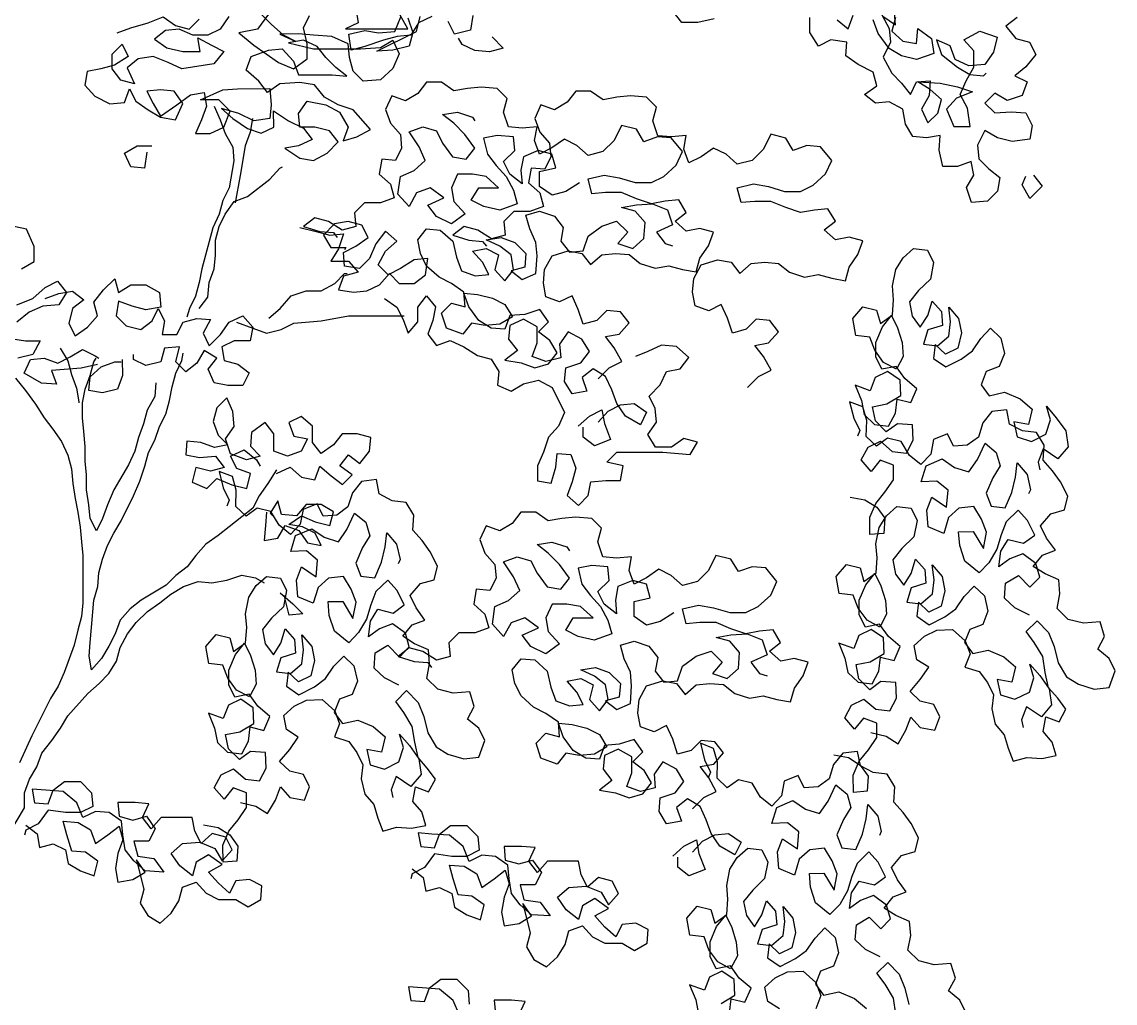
# Model space of a CAD drawing. Header units: millimetres. Extents: x 1564 to 2013, y 216 to 285.
# Drawn here: x 1719.716 to 1723.195, y 226.08 to 229.205 of the extents above; entities that cross this region are included whole.
import ezdxf

# ---------------------------------------------------------------- set-up
doc = ezdxf.new("R2010")
doc.units = ezdxf.units.MM
doc.header["$LTSCALE"] = 10
doc.layers.get('0').update_dxf_attribs({"color": 90})
doc.layers.add('ÁRVORE PRESERVADA', color=252, linetype='Continuous')

# ---------------------------------------------------------------- blocks, each defined once
blk = doc.blocks.new('A$C338F7350')
for points in [[(9.8173, 10.5902), (9.7728, 10.5556), (9.8124, 10.5062), (9.8668, 10.4914), (9.8915, 10.442), (9.852, 10.3926), (9.8076, 10.3579), (9.857, 10.3333), (9.8373, 10.2789), (9.778, 10.2591), (9.7286, 10.2887), (9.6891, 10.2491), (9.7286, 10.2096), (9.7929, 10.2146), (9.8522, 10.2097), (9.877, 10.1603), (9.8671, 10.1059), (9.7979, 10.096), (9.7386, 10.1108), (9.6892, 10.1404), (9.6596, 10.081), (9.6646, 10.0267), (9.7041, 9.9872), (9.7486, 9.9526), (9.7388, 9.8982), (9.6993, 9.8587), (9.6351, 9.8537), (9.6152, 9.9129), (9.6448, 9.9624), (9.6349, 10.0168), (9.5806, 9.9969), (9.5212, 9.9969), (9.5064, 10.0611), (9.5112, 10.1204), (9.4569, 10.1105), (9.4025, 10.1154), (9.3728, 10.1648), (9.3629, 10.2241), (9.3085, 10.2537), (9.2541, 10.2487), (9.2096, 10.2833), (9.259, 10.3179), (9.2441, 10.3723), (9.1848, 10.4019), (9.1353, 10.4364), (9.1402, 10.4908), (9.076, 10.5006), (9.0266, 10.4758), (8.9919, 10.5302), (8.9919, 10.5895)], [(8.6113, 10.5842), (8.5471, 10.5693), (8.4828, 10.5693), (8.4482, 10.6137)], [(7.6524, 10.5981), (7.6426, 10.5388), (7.5784, 10.5239), (7.5536, 10.5733)], [(7.4893, 10.5931), (7.435, 10.5683), (7.4054, 10.5188), (7.351, 10.5139), (7.2967, 10.499), (7.2226, 10.4742), (7.1682, 10.4593), (7.1583, 10.5236), (7.2225, 10.5384), (7.2769, 10.5286), (7.3411, 10.5336), (7.3658, 10.5929)], [(9.2835, 10.5947), (9.3329, 10.5601), (9.3279, 10.6244)], [(9.3329, 10.5898), (9.3181, 10.5354), (9.3626, 10.4959), (9.417, 10.4861), (9.4219, 10.5454), (9.4763, 10.5059), (9.4862, 10.4466), (9.4171, 10.4218), (9.3577, 10.4366), (9.3083, 10.4662), (9.2638, 10.5255), (9.2439, 10.5798)], [(9.1006, 10.5797), (9.1451, 10.5451), (9.1648, 10.5995)], [(9.2785, 10.5996), (9.3082, 10.5453), (9.3132, 10.4909), (9.2836, 10.4316), (9.3183, 10.3674), (9.3578, 10.3279), (9.3925, 10.2834), (9.4171, 10.3329), (9.4715, 10.3379), (9.4666, 10.2785), (9.437, 10.2242), (9.4618, 10.1698), (9.5013, 10.2094), (9.5161, 10.2638), (9.4715, 10.3033), (9.4221, 10.3329), (9.5111, 10.328), (9.5803, 10.3133), (9.6396, 10.2935), (9.5754, 10.2688), (9.5359, 10.2242), (9.5656, 10.1551), (9.6298, 10.1551), (9.6199, 10.2293), (9.5902, 10.2836), (9.6148, 10.338), (9.6444, 10.3924), (9.6444, 10.4566), (9.6048, 10.5011), (9.669, 10.5357), (9.7382, 10.5111), (9.7235, 10.4518), (9.6889, 10.4023), (9.6247, 10.3973), (9.5703, 10.422), (9.5505, 10.4763), (9.4961, 10.501), (9.5159, 10.4417), (9.5802, 10.3923), (9.6296, 10.3627), (9.684, 10.3578), (9.6939, 10.3677)], [(6.2364, 10.5283), (6.2907, 10.5481), (6.3599, 10.5679), (6.4192, 10.5927), (6.4686, 10.5582), (6.523, 10.5434), (6.5625, 10.583)], [(6.6811, 10.593), (6.6466, 10.5435), (6.5972, 10.5187), (6.5379, 10.5187), (6.4835, 10.5433), (6.4291, 10.5384), (6.3847, 10.5037), (6.4341, 10.4692), (6.4984, 10.4544), (6.5676, 10.4545), (6.5576, 10.5088), (6.612, 10.4792), (6.6615, 10.4545), (6.622, 10.4051), (6.4935, 10.3852), (6.4391, 10.4099), (6.3798, 10.4345), (6.3205, 10.4246), (6.276, 10.3899), (6.3057, 10.3257), (6.2514, 10.3405), (6.2167, 10.3849), (6.2167, 10.4443), (6.2562, 10.4838), (6.2809, 10.4344), (6.2266, 10.3998), (6.1722, 10.3849), (6.1179, 10.375), (6.108, 10.3206), (6.1476, 10.2761), (6.207, 10.2465), (6.2663, 10.2515), (6.286, 10.3059), (6.3107, 10.2565), (6.3602, 10.222), (6.4097, 10.1924), (6.469, 10.1825), (6.4986, 10.2468), (6.4639, 10.2962), (6.4096, 10.3011), (6.3552, 10.2961), (6.3799, 10.2467), (6.4096, 10.1973), (6.4739, 10.2418), (6.5282, 10.2814), (6.5825, 10.2914), (6.5925, 10.237), (6.5728, 10.1826), (6.5481, 10.1282), (6.6074, 10.1283), (6.6618, 10.1531), (6.6864, 10.2173), (6.6419, 10.2618), (6.5677, 10.2617), (6.6567, 10.3013), (6.716, 10.3063), (6.8445, 10.3064), (6.8495, 10.2422), (6.8446, 10.1878), (6.7803, 10.1779), (6.721, 10.2075), (6.6518, 10.2272), (6.6963, 10.1877), (6.7557, 10.1482), (6.81, 10.1285), (6.8595, 10.1532), (6.8594, 10.2175), (6.9187, 10.178), (6.9781, 10.1484), (7.0127, 10.104), (6.9584, 10.0792), (6.904, 10.0693), (6.9634, 10.0298), (7.0177, 10.0199), (7.0721, 10.0496), (7.1165, 10.0942), (7.0819, 10.1386), (7.0226, 10.1534), (6.9632, 10.1533), (6.9583, 10.2077), (6.9928, 10.2572), (7.067, 10.2424), (7.1213, 10.2128), (7.156, 10.1535), (7.1363, 10.0991), (7.1906, 10.114), (7.245, 10.1437), (7.1757, 10.2227), (7.1164, 10.2424), (7.062, 10.272), (7.0224, 10.3214), (6.9631, 10.3313), (6.884, 10.3262), (6.8346, 10.2916), (6.8, 10.3361), (6.7505, 10.3805), (6.7702, 10.4349), (6.8394, 10.4597), (6.8938, 10.4646), (6.9383, 10.4153), (6.9581, 10.3609), (7.0916, 10.361), (7.1509, 10.3561), (7.1064, 10.3907), (7.0668, 10.4302), (7.0321, 10.4747), (6.9778, 10.4993), (6.9185, 10.4894), (7.0173, 10.4648), (7.2051, 10.4649), (7.2842, 10.4699), (7.3336, 10.4996), (7.3584, 10.4453), (7.3337, 10.386), (7.2843, 10.3414), (7.2151, 10.3364), (7.1756, 10.3759), (7.1607, 10.4303), (7.1557, 10.4847), (7.0914, 10.5142), (7.0173, 10.5191), (6.958, 10.524), (6.8838, 10.5239), (6.9481, 10.4943), (6.8987, 10.519), (6.8492, 10.5635), (6.8096, 10.603)], [(6.8393, 10.603), (6.7948, 10.5436), (6.7207, 10.5287), (6.7801, 10.4794), (6.879, 10.4103), (6.9383, 10.3856), (6.9926, 10.4252), (6.9926, 10.4845), (6.9777, 10.5487), (7.0024, 10.5982)], [(7.1852, 10.633), (7.1952, 10.5687), (7.1458, 10.544), (7.3929, 10.5442), (7.3632, 10.5985)], [(7.3928, 10.5887), (7.4127, 10.5294), (7.3979, 10.475), (7.3336, 10.4601), (7.2694, 10.4551), (7.4275, 10.5343), (7.4423, 10.5936)], [(7.7283, 10.5126), (7.7728, 10.4682), (7.7184, 10.4533), (7.6591, 10.4582), (7.6097, 10.4828), (7.5948, 10.5075)], [(8.1504, 9.1511), (8.1948, 9.1956), (8.2442, 9.2204), (8.2145, 9.2747), (8.1799, 9.3192), (8.2342, 9.3291), (8.2737, 9.3736), (8.2391, 9.4181), (8.1847, 9.423), (8.1452, 9.3834), (8.0908, 9.3685), (8.071, 9.4278), (8.0463, 9.4821), (7.9969, 9.4574), (7.9425, 9.4771), (7.9325, 9.5315), (7.9374, 9.5858), (7.967, 9.6402), (8.0313, 9.6601), (8.0856, 9.6502), (8.1203, 9.6058), (8.1647, 9.6454), (8.2191, 9.6503), (8.2735, 9.6455), (8.318, 9.6109), (8.3773, 9.5912), (8.4317, 9.6011), (8.486, 9.5863), (8.5404, 9.5765), (8.5552, 9.6309), (8.5897, 9.6803), (8.6095, 9.7347), (8.5551, 9.7495), (8.5007, 9.7396), (8.4562, 9.7791), (8.5007, 9.8137), (8.471, 9.8631), (8.4166, 9.8581), (8.3622, 9.8482), (8.3029, 9.8679), (8.2436, 9.8926), (8.1793, 9.8925), (8.125, 9.8875), (8.1101, 9.9468), (8.1743, 9.9617), (8.2336, 9.9519), (8.2979, 9.9321), (8.3622, 9.9322), (8.4116, 9.957), (8.4609, 10.0015), (8.4856, 10.0559), (8.4411, 10.1102), (8.3867, 10.1151), (8.3324, 10.0953), (8.3027, 10.1447), (8.2433, 10.1594), (8.2137, 10.1001), (8.1693, 10.0556), (8.11, 10.0407), (8.0655, 10.0802), (8.016, 10.1049), (7.9666, 10.0702), (7.9172, 10.0455), (7.8974, 10.0998), (7.9073, 10.1542), (7.8479, 10.1492), (7.7936, 10.1541), (7.7738, 10.2134), (7.7885, 10.2678), (7.749, 10.3073), (7.6847, 10.3122), (7.6303, 10.3072), (7.576, 10.2972), (7.5265, 10.3318), (7.4672, 10.3317), (7.4327, 10.2872), (7.3833, 10.2575), (7.3289, 10.2772), (7.3042, 10.2228), (7.324, 10.1685), (7.3636, 10.124), (7.3686, 10.0697), (7.3439, 10.0202), (7.2896, 10.0251), (7.2797, 9.9658), (7.3243, 9.9263), (7.3391, 9.872), (7.2848, 9.8521), (7.2205, 9.8521), (7.181, 9.8125), (7.186, 9.7581), (7.1317, 9.7433), (7.0773, 9.7778), (7.0229, 9.7926), (6.9784, 9.7579), (7.0427, 9.7382), (7.0971, 9.7333), (7.1119, 9.7136)], [(8.7441, 9.1162), (8.7886, 9.1607), (8.838, 9.1855), (8.8083, 9.2398), (8.7736, 9.2843), (8.828, 9.2942), (8.8675, 9.3387), (8.8328, 9.3832), (8.7785, 9.3881), (8.739, 9.3485), (8.6846, 9.3336), (8.6648, 9.3929), (8.64, 9.4473), (8.5906, 9.4225), (8.5362, 9.4422), (8.5263, 9.4966), (8.5312, 9.551), (8.5608, 9.6054), (8.625, 9.6252), (8.6794, 9.6154), (8.7141, 9.5709), (8.7585, 9.6105), (8.8129, 9.6155), (8.8672, 9.6106), (8.9117, 9.576), (8.9711, 9.5563), (9.0254, 9.5662), (9.0798, 9.5515), (9.1342, 9.5416), (9.149, 9.596), (9.1835, 9.6455), (9.2032, 9.6999), (9.1489, 9.7146), (9.0945, 9.7047), (9.05, 9.7442), (9.0944, 9.7788), (9.0647, 9.8282), (9.0104, 9.8232), (8.956, 9.8133), (8.8967, 9.833), (8.8374, 9.8577), (8.7731, 9.8576), (8.7187, 9.8526), (8.7039, 9.9119), (8.7681, 9.9268), (8.8274, 9.917), (8.8917, 9.8973), (8.9559, 9.8973), (9.0053, 9.9221), (9.0547, 9.9666), (9.0794, 10.021), (9.0349, 10.0753), (8.9805, 10.0802), (8.9261, 10.0604), (8.8964, 10.1098), (8.8371, 10.1246), (8.8075, 10.0652), (8.7631, 10.0207), (8.7038, 10.0058), (8.6593, 10.0453), (8.6098, 10.07), (8.5604, 10.0354), (8.511, 10.0106), (8.4912, 10.0649), (8.501, 10.1193), (8.4417, 10.1143), (8.3874, 10.1192), (8.3675, 10.1785), (8.3823, 10.2329), (8.3427, 10.2724), (8.2785, 10.2773), (8.2241, 10.2723), (8.1698, 10.2623), (8.1203, 10.2969), (8.061, 10.2968), (8.0264, 10.2523), (7.977, 10.2226), (7.9226, 10.2424), (7.898, 10.188), (7.9178, 10.1336), (7.9574, 10.0892), (7.9624, 10.0348), (7.9377, 9.9854), (7.8833, 9.9903), (7.8735, 9.9309), (7.918, 9.8914), (7.9329, 9.8371), (7.8786, 9.8173), (7.8143, 9.8172), (7.7748, 9.7776), (7.7798, 9.7233), (7.7254, 9.7084), (7.671, 9.7429), (7.6167, 9.7577), (7.5722, 9.7231), (7.6365, 9.7034), (7.6908, 9.6985), (7.7057, 9.6787)], [(6.6221, 10.237), (6.6469, 10.1827), (6.6667, 10.1283), (6.6964, 10.074), (6.7014, 10.0196), (6.6817, 9.9109), (6.6571, 9.8614), (6.6423, 9.8071), (6.6176, 9.7527), (6.5733, 9.5895), (6.5635, 9.5352), (6.5487, 9.4808), (6.524, 9.4313), (6.5142, 9.3967)], [(6.7754, 10.1878), (6.7656, 10.1334), (6.7458, 10.079), (6.7262, 9.9604), (6.7065, 9.8516)], [(8.0755, 9.9319), (8.0212, 9.8973), (7.9668, 9.8824), (7.9174, 9.917), (7.9173, 9.9763), (7.9815, 9.9912), (7.9667, 10.0455), (7.9123, 10.0603), (7.853, 10.0355), (7.8432, 9.9812), (7.8482, 9.9268), (7.7987, 9.9663), (7.7739, 10.0157), (7.8184, 10.0602), (7.8134, 10.1146), (7.7491, 10.1195), (7.6948, 10.1095), (7.7097, 10.0453), (7.7443, 10.0008), (7.7839, 9.9564), (7.8136, 9.902), (7.8285, 9.8477), (7.7593, 9.8229), (7.695, 9.8377), (7.6456, 9.8624), (7.6752, 9.9118), (7.7543, 9.9119), (7.7048, 9.9563), (7.6504, 9.9661), (7.5911, 9.9661), (7.5664, 9.9117), (7.5764, 9.8573), (7.6209, 9.808), (7.5666, 9.7684), (7.5072, 9.798), (7.4726, 9.8424), (7.5368, 9.8721), (7.4824, 9.9116), (7.4281, 9.8918), (7.3985, 9.8374), (7.3539, 9.8868), (7.3638, 9.956), (7.4181, 9.9808), (7.4626, 10.0203), (7.4378, 10.0747), (7.3982, 10.134), (7.4525, 10.1538), (7.5069, 10.139), (7.5317, 10.0896), (7.5713, 10.0353), (7.6256, 10.0254), (7.6602, 10.0699), (7.6206, 10.1243), (7.5761, 10.1687), (7.5316, 10.2033), (7.5909, 10.2132), (7.6502, 10.1935), (7.6601, 10.1787)], [(6.3554, 10.0539), (6.3456, 9.9897), (6.2912, 9.9946), (6.2665, 10.0489), (6.3158, 10.0786), (6.3752, 10.0787)], [(6.5636, 9.4314), (6.5981, 9.4759), (6.603, 9.5352), (6.6227, 9.5896), (6.6276, 9.644), (6.6276, 9.7033), (6.6423, 9.7576), (6.667, 9.8071), (6.7016, 9.8565), (6.7559, 9.8764), (6.8448, 9.9456), (6.8843, 9.9902), (6.8942, 9.9951)], [(9.8821, 9.9626), (9.9167, 9.9182), (9.8673, 9.8687), (9.8376, 9.923), (9.8524, 9.9576)], [(8.1505, 8.9781), (8.19, 9.0226), (8.2394, 9.0474), (8.2938, 9.0524), (8.3432, 9.0178), (8.3186, 8.9684), (8.2592, 9.0029), (8.2246, 9.0523), (8.2048, 9.1067), (8.18, 9.161), (8.1305, 9.1906), (8.0861, 9.156), (8.1059, 9.1016), (8.0466, 9.0917), (8.0169, 9.1411), (8.0218, 9.1955), (8.0811, 9.2153), (8.1157, 9.2598), (8.086, 9.3092), (8.0316, 9.3388), (7.997, 9.2893), (8.002, 9.235), (7.9427, 9.2201), (7.8883, 9.2398), (7.908, 9.2942), (7.908, 9.3585), (7.8536, 9.3881), (7.7992, 9.3633), (7.7943, 9.3089), (7.829, 9.2645), (7.7796, 9.2249), (7.8439, 9.2151), (7.8982, 9.1953), (7.9526, 9.2102), (7.9872, 9.2547), (7.9575, 9.3041), (7.9129, 9.3387), (7.9524, 9.3783), (7.9178, 9.4277), (7.8585, 9.4078), (7.7992, 9.4028), (7.7795, 9.3485), (7.7251, 9.3533), (7.6757, 9.383), (7.6361, 9.4373), (7.6163, 9.4916), (7.6706, 9.4867), (7.7299, 9.472), (7.7794, 9.4473), (7.8091, 9.3979), (7.7597, 9.3682), (7.7004, 9.3632), (7.646, 9.373), (7.6115, 9.3285), (7.5472, 9.3532), (7.5274, 9.4125), (7.5669, 9.4521), (7.6212, 9.4373), (7.6162, 9.4966), (7.5668, 9.5311), (7.5173, 9.5558), (7.4679, 9.6002), (7.4431, 9.6496), (7.4332, 9.704), (7.4677, 9.7485), (7.5221, 9.7436), (7.5716, 9.6992), (7.5865, 9.6349), (7.6063, 9.5806), (7.6607, 9.5609), (7.715, 9.5659), (7.6903, 9.6153), (7.6507, 9.6597), (7.7051, 9.6696), (7.7545, 9.645), (7.7397, 9.5857), (7.7793, 9.5412), (7.8139, 9.5857), (7.8039, 9.645), (7.7594, 9.6796), (7.705, 9.7042), (7.7643, 9.7142), (7.8187, 9.6945), (7.8632, 9.65), (7.8583, 9.5957), (7.804, 9.5808), (7.8485, 9.5462), (7.9028, 9.571), (7.9077, 9.6402), (7.9027, 9.6945), (7.878, 9.7489), (7.8631, 9.8032), (7.9174, 9.8181), (7.9768, 9.7984), (8.0114, 9.754), (8.0016, 9.6996), (8.0362, 9.6551), (8.0906, 9.6601), (8.1103, 9.7194), (8.1646, 9.759), (8.2239, 9.7789), (8.2684, 9.7344), (8.2289, 9.6899), (8.2883, 9.6702), (8.3327, 9.7098), (8.3376, 9.774), (8.298, 9.8185), (8.2436, 9.8332), (8.3029, 9.8432), (8.3672, 9.8482), (8.4265, 9.8235), (8.4463, 9.7642), (8.3821, 9.7345), (8.4168, 9.6901), (8.4464, 9.6802)], [(5.8566, 9.5889), (5.906, 9.6186), (5.906, 9.6779), (5.8763, 9.7471), (5.8071, 9.7618)], [(5.837, 9.4455), (5.9012, 9.4703), (5.9506, 9.5148), (6, 9.5396), (6.0347, 9.4951), (6.0051, 9.4457), (5.9408, 9.4407), (5.8865, 9.4159), (5.8371, 9.3763)], [(5.8124, 9.3121), (5.8717, 9.3022), (5.931, 9.3023), (5.9014, 9.2479), (5.8421, 9.233)], [(6.9636, 9.753), (7.0279, 9.7382), (7.0823, 9.7234), (7.1366, 9.7284), (7.1169, 9.6691), (7.0873, 9.6197), (7.1565, 9.6197), (7.1961, 9.5753), (7.1368, 9.5604), (7.1171, 9.506), (7.1764, 9.4962), (7.2307, 9.5012), (7.2801, 9.5259), (7.3196, 9.5704), (7.3592, 9.5309), (7.4185, 9.531), (7.463, 9.5656), (7.4728, 9.6299), (7.4184, 9.6249), (7.3641, 9.5903), (7.3147, 9.5655), (7.2751, 9.605), (7.3047, 9.6594), (7.3492, 9.699), (7.3047, 9.7385), (7.2652, 9.689), (7.2405, 9.6297), (7.201, 9.5901), (7.1417, 9.5999), (7.1367, 9.6543), (7.1861, 9.6791), (7.2355, 9.7137), (7.2107, 9.7631), (7.1563, 9.7779), (7.102, 9.7679), (7.0575, 9.7234), (7.0872, 9.674), (7.1466, 9.6741), (7.1416, 9.6642)], [(9.1534, 8.6805), (9.2119, 8.6697), (9.2586, 8.6401), (9.2909, 8.5961), (9.2868, 8.5359), (9.2318, 8.5316), (9.2307, 8.6002), (9.2552, 8.6554), (9.2915, 8.7004), (9.3253, 8.7496), (9.3251, 8.8073), (9.2725, 8.8275), (9.2362, 8.7825), (9.1971, 8.8281), (9.224, 8.8791), (9.2731, 8.9029), (9.3207, 8.8624), (9.3767, 8.8557), (9.4037, 8.9067), (9.401, 8.9685), (9.3408, 8.9726), (9.2968, 8.9403), (9.2534, 8.9834), (9.2423, 9.0402), (9.299, 9.0513), (9.354, 9.0845), (9.3513, 9.1464), (9.3021, 9.1802), (9.253, 9.1563), (9.2328, 9.1037), (9.1734, 9.1256), (9.1981, 9.0655), (9.2093, 9.0087), (9.2501, 8.9698), (9.306, 8.9632), (9.333, 9.0141), (9.3397, 9.0701), (9.3939, 9.0567), (9.4184, 9.1118), (9.3708, 9.1524), (9.3359, 9.2006), (9.2791, 9.1894), (9.2553, 9.2385), (9.2551, 9.2962), (9.2812, 9.3581), (9.3176, 9.4031), (9.3414, 9.354), (9.3594, 9.2956), (9.3638, 9.2405), (9.3368, 9.1896), (9.2859, 9.2166), (9.251, 9.2648), (9.2313, 9.3165), (9.1754, 9.3231), (9.1633, 9.3909), (9.2039, 9.4384), (9.2582, 9.425), (9.2736, 9.3708), (9.3218, 9.4057), (9.3259, 9.4659), (9.3215, 9.521), (9.334, 9.5863), (9.3636, 9.633), (9.405, 9.6695), (9.461, 9.6629), (9.4848, 9.6138), (9.4723, 9.5485), (9.4249, 9.5026), (9.3886, 9.4576), (9.3998, 9.4008), (9.4321, 9.3568), (9.4617, 9.4035), (9.4793, 9.4604), (9.5159, 9.4189), (9.5203, 9.3639), (9.4618, 9.3459), (9.4442, 9.2891), (9.5001, 9.2824), (9.5458, 9.3215), (9.5524, 9.3775), (9.5455, 9.4368), (9.5846, 9.3912), (9.5958, 9.3344), (9.5807, 9.2733), (9.5316, 9.2495), (9.4908, 9.2883), (9.4842, 9.2324), (9.5334, 9.1986), (9.5952, 9.2301), (9.6392, 9.2625), (9.673, 9.3117), (9.7118, 9.3525), (9.7526, 9.3136), (9.7664, 9.2526), (9.7462, 9.2), (9.6945, 9.1804), (9.6743, 9.1278), (9.7066, 9.0838), (9.7676, 9.0975), (9.8296, 9.0714), (9.8772, 9.0308), (9.8621, 8.9698), (9.8035, 8.9806), (9.8173, 8.9196), (9.8741, 8.902), (9.9317, 8.931), (9.9493, 8.9878), (9.9339, 9.042), (9.973, 8.9964), (10.0105, 8.9439), (10.02, 8.8804), (9.9794, 8.8328), (9.9208, 8.8725), (9.9006, 8.8199), (9.9075, 8.7894)], [(6.8404, 9.3921), (6.8848, 9.4317), (6.9293, 9.4811), (6.9886, 9.5009), (7.0479, 9.501), (7.1022, 9.5307), (7.1417, 9.5703), (7.1516, 9.5703)], [(5.9507, 9.4703), (6.005, 9.4902), (6.0594, 9.5001), (6.1039, 9.4655), (6.0594, 9.4309), (6.0447, 9.3716), (6.0694, 9.3222), (6.1188, 9.3568), (6.1583, 9.4013), (6.1434, 9.4557), (6.1829, 9.5052), (6.2274, 9.5497), (6.2422, 9.4953), (6.2916, 9.525), (6.351, 9.5251), (6.4053, 9.4955), (6.4103, 9.4362), (6.351, 9.4262), (6.2967, 9.441), (6.2423, 9.4607), (6.2324, 9.4014), (6.272, 9.3619), (6.3313, 9.3471), (6.3758, 9.3818), (6.4005, 9.4312), (6.4252, 9.3818), (6.4154, 9.3274), (6.4747, 9.3275), (6.4994, 9.3769), (6.5537, 9.3918), (6.6081, 9.3869), (6.5785, 9.3325), (6.6032, 9.2831), (6.6477, 9.3277), (6.6822, 9.3771), (6.7366, 9.4019), (6.7762, 9.3574), (6.7663, 9.303), (6.7021, 9.303), (6.6527, 9.2782), (6.6626, 9.2239), (6.717, 9.2091), (6.7615, 9.1745), (6.7368, 9.1251), (6.6775, 9.125), (6.6231, 9.1349), (6.5984, 9.1892), (6.6329, 9.2337), (6.5835, 9.2633), (6.5539, 9.2139), (6.5094, 9.1793), (6.4699, 9.2188), (6.4846, 9.2781), (6.4253, 9.2731), (6.4105, 9.2187), (6.3512, 9.2038), (6.3018, 9.2285), (6.3018, 9.2483)], [(7.3, 9.4716), (7.3494, 9.437), (7.3742, 9.3876), (7.394, 9.3333), (7.4335, 9.3778), (7.4334, 9.4371), (7.468, 9.4816), (7.5026, 9.4372), (7.4928, 9.3828), (7.4731, 9.3284), (7.5077, 9.284), (7.5621, 9.3038), (7.6164, 9.2791), (7.6708, 9.2446), (7.7252, 9.2298), (7.7549, 9.1804), (7.75, 9.126), (7.8044, 9.1014), (7.8538, 9.1311), (7.9131, 9.1459), (7.9675, 9.1163), (8.017, 9.0175), (7.9924, 8.9631), (7.9529, 8.9186), (7.9332, 8.8593), (7.9085, 8.8049), (7.9085, 8.7456), (7.9629, 8.7358), (7.9826, 8.8), (7.9875, 8.8544), (8.0419, 8.8495), (8.0617, 8.7952), (8.0469, 8.7408), (8.0272, 8.6864), (8.0717, 8.6469), (8.1112, 8.6865), (8.1211, 8.7408), (8.1804, 8.7458), (8.2397, 8.7459), (8.2495, 8.8052), (8.1853, 8.82), (8.2248, 8.8596), (8.4076, 8.8597), (8.5164, 8.8499), (8.546, 8.8994), (8.4916, 8.9142), (8.4422, 8.8795), (8.378, 8.8795), (8.3483, 8.9289), (8.3828, 8.9783), (8.3778, 9.0327), (8.3531, 9.0821), (8.3975, 9.1266), (8.4222, 9.181), (8.4765, 9.1909), (8.5111, 9.2355), (8.4616, 9.2799), (8.4023, 9.2848), (8.348, 9.26), (8.2985, 9.2402)], [(6.7119, 9.3771), (6.7762, 9.3525), (6.8305, 9.3328), (6.8898, 9.3476), (6.9392, 9.3724), (7.048, 9.3824), (7.1567, 9.4023), (7.3791, 9.4025)], [(6.1585, 9.2086), (6.0942, 9.1937), (5.9756, 9.1837), (5.9955, 9.1294), (5.9361, 9.1342), (5.8669, 9.1737), (5.8916, 9.2281), (5.9459, 9.2331), (6.0003, 9.2134), (6.0497, 9.2381), (6.0991, 9.2678), (6.1486, 9.2432), (6.1634, 9.2333)], [(6.0102, 9.2727), (6.0399, 9.2233), (6.0547, 9.1689), (6.0746, 9.1146), (6.0845, 9.0602), (6.0845, 9.0553)], [(6.3908, 9.1347), (6.386, 9.0803), (6.3564, 9.0259), (6.3416, 8.9715), (6.3219, 8.9171), (6.3071, 8.8627), (6.2824, 8.8084), (6.2232, 8.7095), (6.1985, 8.6501), (6.1788, 8.5957), (6.1541, 8.5463), (6.1294, 8.5957), (6.1244, 8.6501), (6.1145, 8.7094), (6.1144, 8.7687), (6.1094, 8.823), (6.1094, 8.8823), (6.1044, 8.9416), (6.0994, 8.996), (6.0993, 9.0553), (6.1092, 9.1097), (6.1289, 9.1641), (6.1436, 9.2185), (6.1535, 9.2333)], [(6.2573, 9.2284), (6.2574, 9.1642), (6.2377, 9.1098), (6.1784, 9.0949), (6.124, 9.1048), (6.1289, 9.1591), (6.1733, 9.1987), (6.2277, 9.2185), (6.2524, 9.2186)], [(6.8706, 8.7891), (6.836, 8.7347), (6.8015, 8.6853), (6.7768, 8.6358), (6.7324, 8.6012), (6.683, 8.5616), (6.6385, 8.527), (6.5891, 8.4923), (6.5496, 8.4478), (6.5151, 8.4033), (6.4706, 8.3687), (6.4311, 8.3291), (6.3323, 8.2697), (6.2879, 8.235), (6.2484, 8.1905), (6.2287, 8.1361), (6.204, 8.0867), (6.1744, 8.0372), (6.1349, 7.9927), (6.125, 8.0471), (6.1298, 8.1014), (6.1347, 8.1608), (6.1445, 8.2695), (6.1593, 8.3239), (6.1642, 8.3783), (6.179, 8.4326), (6.1987, 8.487), (6.2234, 8.5365), (6.253, 8.5859), (6.3023, 8.6848), (6.327, 8.7441), (6.3467, 8.8035), (6.3614, 8.8579), (6.3861, 8.9073), (6.4058, 8.9617), (6.4305, 9.0111), (6.4453, 9.0655), (6.4551, 9.1199), (6.4699, 9.1743), (6.4946, 9.2237), (6.4995, 9.2534)], [(5.8323, 9.1539), (5.8719, 9.1045), (5.9115, 9.0502), (5.9462, 8.9959), (5.9808, 8.9514), (6.0154, 8.902), (6.0402, 8.8477), (6.0551, 8.7933), (6.0601, 8.734), (6.07, 8.6747), (6.0799, 8.6204), (6.0899, 8.5611), (6.0949, 8.5018), (6.0999, 8.4474), (6.1, 8.2596), (6.0952, 8.2052), (6.0804, 8.1508), (6.0656, 8.0915), (6.0262, 7.9827), (6.0015, 7.9283), (5.9719, 7.8789), (5.8979, 7.7305), (5.8486, 7.6218)], [(6.8706, 8.7743), (6.9249, 8.7991), (6.9695, 8.7596), (7.0238, 8.7497), (7.0436, 8.8041), (7.0881, 8.7646), (7.1326, 8.7301), (7.1721, 8.7696), (7.1226, 8.8042), (7.1572, 8.8487), (7.2017, 8.8141), (7.2412, 8.8636), (7.2461, 8.918), (7.1917, 8.9328), (7.1324, 8.9327), (7.0978, 8.8882), (7.0485, 8.8535), (7.0138, 8.898), (7.0138, 8.9622), (6.9692, 9.0017), (6.9198, 8.977), (6.9397, 8.9226), (6.994, 8.9128), (6.9694, 8.8634), (6.915, 8.8435), (6.8606, 8.8633), (6.8606, 8.9324), (6.8259, 8.9769), (6.7716, 8.9373), (6.7667, 8.8829), (6.8063, 8.8434), (6.7519, 8.8286), (6.6877, 8.8532), (6.6678, 8.9125), (6.7024, 8.962), (6.6974, 9.0213), (6.6726, 9.0756), (6.6331, 9.036), (6.6183, 8.9817), (6.6382, 8.9273), (6.6777, 8.8878), (6.6234, 8.8779), (6.569, 8.8976), (6.5146, 8.9025), (6.5097, 8.8481), (6.5641, 8.8383), (6.6284, 8.8433), (6.663, 8.7988), (6.6086, 8.7839), (6.5493, 8.7987), (6.5345, 8.7394), (6.5939, 8.7147), (6.6334, 8.7543), (6.6927, 8.7297), (6.752, 8.7149), (6.7668, 8.7742), (6.7124, 8.7939), (6.6877, 8.8433), (6.742, 8.8681), (6.7915, 8.8286), (6.8063, 8.8039)], [(9.2356, 7.7432), (9.2967, 7.7281), (9.3434, 7.6986), (9.3746, 7.7521), (9.3948, 7.8047), (9.4313, 7.7633), (9.4899, 7.7524), (9.5101, 7.805), (9.4862, 7.8541), (9.4319, 7.8675), (9.3911, 7.9064), (9.4317, 7.954), (9.4654, 8.0032), (9.4187, 8.0328), (9.4076, 8.0895), (9.449, 8.1261), (9.4981, 8.15), (9.56, 8.1527), (9.6101, 8.1079), (9.6297, 8.0562), (9.6095, 8.0036), (9.6664, 7.986), (9.6987, 7.942), (9.7226, 7.8929), (9.7159, 7.8369), (9.7297, 7.7759), (9.7662, 7.7345), (9.7816, 7.6803), (9.8013, 7.6286), (9.8555, 7.644), (9.9157, 7.64), (9.9724, 7.6511), (9.957, 7.7053), (9.9205, 7.7468), (9.9313, 7.8053), (9.9839, 7.7851), (10.0109, 7.836), (9.9786, 7.88), (9.942, 7.9214), (9.9283, 7.9824), (9.9188, 8.046), (9.8856, 8.101), (9.8533, 8.145), (9.8964, 8.1883), (9.9423, 8.141), (9.9645, 8.0851), (9.9808, 8.0199), (10.014, 7.9649), (10.0607, 7.9353), (10.1243, 7.916), (10.1836, 7.9229), (10.2072, 7.9891), (10.1833, 8.0382), (10.1383, 8.0745), (10.1653, 8.1255), (10.1473, 8.1839), (10.0812, 8.1787), (10.0201, 8.1937), (9.9768, 8.2369), (9.9876, 8.2954), (9.9833, 8.3505), (9.9281, 8.3749), (9.8814, 8.4044), (9.9177, 8.4495), (9.9694, 8.4691), (9.9345, 8.5173), (9.9106, 8.5664), (9.9512, 8.614), (10.0054, 8.6294), (10.0188, 8.6837), (9.9898, 8.7412), (9.9575, 8.7852), (9.9209, 8.8267), (9.925, 8.8868), (9.8944, 8.9376), (9.8384, 8.9443), (9.7875, 8.9712), (9.7763, 9.028), (9.717, 9.0211), (9.6807, 8.976), (9.663, 8.9192), (9.619, 8.8869), (9.5639, 8.8825), (9.5401, 8.9316), (9.4842, 8.9094), (9.4733, 8.8509), (9.4345, 8.8101), (9.3894, 8.8464), (9.3562, 8.9014), (9.3019, 8.9148), (9.258, 8.8825), (9.2172, 8.9214), (9.2187, 8.9858), (9.2033, 9.04), (9.1507, 9.0602), (9.167, 8.995), (9.1908, 8.9459), (9.1816, 8.923)], [(8.0714, 8.9632), (8.1159, 9.0028), (8.1653, 9.0276), (8.1752, 8.9732), (8.2, 8.909), (8.1358, 8.8842), (8.0913, 8.9187), (8.0912, 8.9583)], [(9.8658, 8.2103), (9.8081, 8.2389), (9.7673, 8.2778), (9.7714, 8.338), (9.8222, 8.3687), (9.8681, 8.3213), (9.9069, 8.3621), (9.8915, 8.4163), (9.8397, 8.4543), (9.7881, 8.4347), (9.7441, 8.4024), (9.7524, 8.4651), (9.7819, 8.5118), (9.843, 8.4967), (9.887, 8.529), (9.858, 8.5866), (9.8215, 8.628), (9.7741, 8.5821), (9.7539, 8.5295), (9.7363, 8.4727), (9.7051, 8.4192), (9.6662, 8.3784), (9.6093, 8.4249), (9.5887, 8.4876), (9.5844, 8.5426), (9.642, 8.5428), (9.6829, 8.4751), (9.6954, 8.5404), (9.6758, 8.592), (9.6451, 8.6428), (9.5858, 8.6359), (9.5444, 8.5993), (9.525, 8.5357), (9.4631, 8.5618), (9.4578, 8.6279), (9.478, 8.6805), (9.5366, 8.6408), (9.5424, 8.7078), (9.4974, 8.7441), (9.4355, 8.7414), (9.4548, 8.8051), (9.5192, 8.8324), (9.5684, 8.7986), (9.6252, 8.7809), (9.659, 8.8302), (9.6894, 8.8947), (9.7344, 8.8584), (9.7498, 8.8042), (9.7202, 8.7575), (9.6941, 8.6955), (9.7138, 8.6439), (9.7697, 8.6372), (9.7958, 8.6992), (9.8109, 8.7602), (9.8176, 8.8162), (9.8567, 8.7705), (9.8704, 8.7095), (9.8628, 8.6934)], [(6.7277, 7.465), (6.7887, 7.4499), (6.8354, 7.4204), (6.8666, 7.4738), (6.8868, 7.5265), (6.9234, 7.485), (6.9819, 7.4742), (7.0021, 7.5268), (6.9783, 7.5759), (6.924, 7.5893), (6.8832, 7.6282), (6.9237, 7.6757), (6.9575, 7.725), (6.9108, 7.7545), (6.8996, 7.8113), (6.9411, 7.8479), (6.9902, 7.8717), (7.052, 7.8744), (7.1022, 7.8296), (7.1218, 7.778), (7.1016, 7.7254), (7.1584, 7.7077), (7.1908, 7.6637), (7.2146, 7.6146), (7.208, 7.5587), (7.2217, 7.4977), (7.2583, 7.4563), (7.2737, 7.4021), (7.2933, 7.3504), (7.3475, 7.3658), (7.4077, 7.3617), (7.4645, 7.3729), (7.4491, 7.4271), (7.4125, 7.4685), (7.4234, 7.5271), (7.476, 7.5069), (7.503, 7.5578), (7.4707, 7.6018), (7.4341, 7.6432), (7.4204, 7.7042), (7.4109, 7.7677), (7.3777, 7.8228), (7.3453, 7.8667), (7.3885, 7.9101), (7.4344, 7.8627), (7.4565, 7.8069), (7.4728, 7.7416), (7.506, 7.6866), (7.5527, 7.6571), (7.6164, 7.6378), (7.6757, 7.6447), (7.6992, 7.7109), (7.6754, 7.76), (7.6303, 7.7963), (7.6573, 7.8472), (7.6394, 7.9057), (7.5733, 7.9004), (7.5122, 7.9155), (7.4688, 7.9586), (7.4797, 8.0171), (7.4753, 8.0722), (7.4202, 8.0967), (7.3735, 8.1262), (7.4098, 8.1712), (7.4614, 8.1909), (7.4266, 8.2391), (7.4027, 8.2882), (7.4433, 8.3357), (7.4975, 8.3511), (7.5109, 8.4054), (7.4819, 8.463), (7.4496, 8.507), (7.413, 8.5484), (7.4171, 8.6086), (7.3864, 8.6594), (7.3305, 8.666), (7.2795, 8.693), (7.2684, 8.7498), (7.2091, 8.7428), (7.1727, 8.6978), (7.1551, 8.641), (7.1111, 8.6086), (7.056, 8.6042), (7.0321, 8.6533), (6.9763, 8.6312), (6.9654, 8.5726), (6.9265, 8.5319), (6.8815, 8.5682), (6.8483, 8.6232), (6.794, 8.6366), (6.75, 8.6043), (6.7092, 8.6432), (6.7107, 8.7076), (6.6953, 8.7618), (6.6427, 8.782), (6.659, 8.7168), (6.6829, 8.6677), (6.6736, 8.6448)], [(6.8312, 8.621), (6.8263, 8.5667), (6.8214, 8.5074), (6.8758, 8.5173), (6.9054, 8.5667), (6.9598, 8.547), (6.9944, 8.4976), (7.0488, 8.4878), (7.024, 8.5372), (6.9746, 8.5619), (6.9202, 8.5717), (6.9696, 8.6063), (7.024, 8.5817), (7.0833, 8.5669), (7.0981, 8.6213), (7.0486, 8.6509), (6.9893, 8.6508), (6.9498, 8.6063), (6.8905, 8.6112), (6.8756, 8.6656), (6.846, 8.6161), (6.8559, 8.6062)], [(7.3579, 7.932), (7.3002, 7.9607), (7.2594, 7.9996), (7.2634, 8.0598), (7.3142, 8.0904), (7.3601, 8.0431), (7.399, 8.0839), (7.3836, 8.1381), (7.3318, 8.1761), (7.2801, 8.1565), (7.2362, 8.1241), (7.2445, 8.1869), (7.274, 8.2336), (7.3351, 8.2185), (7.3791, 8.2508), (7.3501, 8.3084), (7.3135, 8.3498), (7.2662, 8.3039), (7.246, 8.2513), (7.2283, 8.1945), (7.1971, 8.141), (7.1582, 8.1002), (7.1013, 8.1467), (7.0808, 8.2093), (7.0764, 8.2644), (7.1341, 8.2646), (7.1749, 8.1969), (7.1875, 8.2622), (7.1678, 8.3138), (7.1372, 8.3646), (7.0779, 8.3576), (7.0364, 8.3211), (7.0171, 8.2575), (6.9552, 8.2836), (6.9499, 8.3497), (6.9701, 8.4023), (7.0287, 8.3626), (7.0344, 8.4296), (6.9894, 8.4659), (6.9276, 8.4632), (6.9469, 8.5268), (7.0112, 8.5541), (7.0605, 8.5203), (7.1173, 8.5027), (7.1511, 8.552), (7.1814, 8.6165), (7.2264, 8.5801), (7.2419, 8.5259), (7.2123, 8.4792), (7.1862, 8.4173), (7.2058, 8.3656), (7.2618, 8.359), (7.2879, 8.4209), (7.303, 8.482), (7.3096, 8.538), (7.3487, 8.4923), (7.3625, 8.4313), (7.3549, 8.4152)], [(8.5261, 7.4393), (8.5705, 7.4839), (8.6199, 7.5086), (8.5902, 7.563), (8.5556, 7.6074), (8.61, 7.6173), (8.6495, 7.6619), (8.6148, 7.7063), (8.5605, 7.7112), (8.5209, 7.6716), (8.4666, 7.6567), (8.4468, 7.716), (8.422, 7.7704), (8.3726, 7.7456), (8.3182, 7.7653), (8.3083, 7.8197), (8.3132, 7.8741), (8.3428, 7.9285), (8.407, 7.9483), (8.4614, 7.9385), (8.496, 7.894), (8.5405, 7.9336), (8.5948, 7.9386), (8.6492, 7.9337), (8.6937, 7.8991), (8.7531, 7.8794), (8.8074, 7.8894), (8.8618, 7.8746), (8.9162, 7.8647), (8.9309, 7.9191), (8.9655, 7.9686), (8.9852, 8.023), (8.9308, 8.0377), (8.8765, 8.0278), (8.832, 8.0673), (8.8764, 8.1019), (8.8467, 8.1513), (8.7924, 8.1464), (8.738, 8.1364), (8.6787, 8.1561), (8.6193, 8.1808), (8.5551, 8.1807), (8.5007, 8.1757), (8.4858, 8.235), (8.5501, 8.2499), (8.6094, 8.2401), (8.6737, 8.2204), (8.7379, 8.2204), (8.7873, 8.2452), (8.8367, 8.2897), (8.8614, 8.3441), (8.8168, 8.3984), (8.7625, 8.4033), (8.7081, 8.3835), (8.6784, 8.4329), (8.6191, 8.4477), (8.5895, 8.3883), (8.545, 8.3438), (8.4858, 8.3289), (8.4412, 8.3684), (8.3918, 8.3931), (8.3424, 8.3585), (8.293, 8.3337), (8.2732, 8.3881), (8.283, 8.4424), (8.2237, 8.4374), (8.1693, 8.4423), (8.1495, 8.5016), (8.1643, 8.556), (8.1247, 8.5955), (8.0605, 8.6004), (8.0061, 8.5954), (7.9517, 8.5855), (7.9023, 8.62), (7.843, 8.62), (7.8084, 8.5754), (7.759, 8.5457), (7.7046, 8.5655), (7.68, 8.5111), (7.6998, 8.4567), (7.7394, 8.4123), (7.7444, 8.3579), (7.7197, 8.3085), (7.6653, 8.3134), (7.6555, 8.254), (7.7, 8.2145), (7.7149, 8.1602), (7.6605, 8.1404), (7.5963, 8.1403), (7.5568, 8.1007), (7.5618, 8.0464), (7.5074, 8.0315), (7.453, 8.066), (7.3986, 8.0808), (7.3542, 8.0462), (7.4185, 8.0265), (7.4728, 8.0216), (7.4877, 8.0018)], [(9.0875, 7.6538), (9.146, 7.643), (9.1927, 7.6134), (9.225, 7.5694), (9.221, 7.5092), (9.1659, 7.5049), (9.1648, 7.5735), (9.1893, 7.6287), (9.2256, 7.6737), (9.2594, 7.723), (9.2592, 7.7806), (9.2066, 7.8008), (9.1703, 7.7558), (9.1312, 7.8014), (9.1582, 7.8524), (9.2073, 7.8762), (9.2548, 7.8357), (9.3108, 7.829), (9.3378, 7.88), (9.3351, 7.9418), (9.2749, 7.9459), (9.2309, 7.9136), (9.1876, 7.9567), (9.1764, 8.0135), (9.2331, 8.0246), (9.2881, 8.0578), (9.2854, 8.1197), (9.2362, 8.1535), (9.1871, 8.1296), (9.1669, 8.077), (9.1075, 8.0989), (9.1322, 8.0388), (9.1434, 7.982), (9.1842, 7.9431), (9.2402, 7.9365), (9.2671, 7.9874), (9.2738, 8.0434), (9.3281, 8.03), (9.3525, 8.0851), (9.3049, 8.1257), (9.27, 8.1739), (9.2133, 8.1628), (9.1894, 8.2118), (9.1893, 8.2695), (9.2154, 8.3314), (9.2517, 8.3765), (9.2756, 8.3274), (9.2935, 8.2689), (9.2979, 8.2138), (9.2709, 8.1629), (9.22, 8.1899), (9.1851, 8.2381), (9.1655, 8.2898), (9.1095, 8.2964), (9.0975, 8.3642), (9.138, 8.4118), (9.1923, 8.3983), (9.2077, 8.3441), (9.2559, 8.379), (9.26, 8.4392), (9.2556, 8.4943), (9.2681, 8.5596), (9.2977, 8.6063), (9.3391, 8.6428), (9.3951, 8.6362), (9.419, 8.5871), (9.4064, 8.5218), (9.3591, 8.4759), (9.3227, 8.4309), (9.3339, 8.3741), (9.3662, 8.3301), (9.3958, 8.3768), (9.4134, 8.4337), (9.45, 8.3922), (9.4544, 8.3372), (9.3959, 8.3192), (9.3783, 8.2624), (9.4343, 8.2557), (9.4799, 8.2949), (9.4865, 8.3508), (9.4796, 8.4101), (9.5187, 8.3645), (9.5299, 8.3077), (9.5148, 8.2466), (9.4657, 8.2228), (9.4249, 8.2616), (9.4183, 8.2057), (9.4675, 8.1719), (9.5293, 8.2034), (9.5733, 8.2358), (9.6071, 8.285), (9.646, 8.3258), (9.6868, 8.2869), (9.7005, 8.2259), (9.6803, 8.1733), (9.6286, 8.1537), (9.6084, 8.1011), (9.6408, 8.0571), (9.7018, 8.0708), (9.7637, 8.0447), (9.8113, 8.0042), (9.7962, 7.9431), (9.7377, 7.954), (9.7514, 7.893), (9.8082, 7.8753), (9.8658, 7.9043), (9.8834, 7.9611), (9.868, 8.0153), (9.9072, 7.9697), (9.9446, 7.9172), (9.9541, 7.8537), (9.9135, 7.8061), (9.8549, 7.8458), (9.8347, 7.7932), (9.8416, 7.7627)], [(8.4513, 8.2202), (8.3969, 8.1855), (8.3426, 8.1707), (8.2931, 8.2052), (8.2931, 8.2645), (8.3573, 8.2794), (8.3424, 8.3338), (8.288, 8.3485), (8.2287, 8.3238), (8.2189, 8.2694), (8.2239, 8.215), (8.1744, 8.2545), (8.1497, 8.3039), (8.1941, 8.3484), (8.1891, 8.4028), (8.1249, 8.4077), (8.0705, 8.3978), (8.0854, 8.3335), (8.12, 8.2891), (8.1596, 8.2446), (8.1893, 8.1903), (8.2042, 8.1359), (8.135, 8.1112), (8.0708, 8.1259), (8.0213, 8.1506), (8.0509, 8.2), (8.13, 8.2001), (8.0805, 8.2445), (8.0262, 8.2544), (7.9669, 8.2543), (7.9422, 8.1999), (7.9521, 8.1456), (7.9967, 8.0962), (7.9423, 8.0566), (7.883, 8.0862), (7.8484, 8.1307), (7.9126, 8.1604), (7.8582, 8.1999), (7.8038, 8.18), (7.7742, 8.1256), (7.7297, 8.175), (7.7395, 8.2442), (7.7939, 8.269), (7.8383, 8.3086), (7.8135, 8.3629), (7.774, 8.4222), (7.8283, 8.442), (7.8827, 8.4272), (7.9074, 8.3778), (7.947, 8.3235), (8.0014, 8.3137), (8.036, 8.3582), (7.9964, 8.4125), (7.9518, 8.457), (7.9073, 8.4915), (7.9666, 8.5015), (8.026, 8.4817), (8.0359, 8.4669)], [(5.8093, 7.345), (5.8685, 7.4439), (5.8684, 7.5032), (5.8882, 7.5576), (5.9178, 7.607), (5.9375, 7.6614), (5.977, 7.7109), (6.0115, 7.7603), (6.0411, 7.8098), (6.1201, 7.8988), (6.1646, 7.9384), (6.2041, 7.978), (6.2337, 8.0274), (6.2485, 8.0818), (6.2781, 8.1362), (6.3126, 8.1807), (6.3571, 8.2252), (6.4065, 8.2599), (6.4509, 8.2945), (6.5003, 8.3242), (6.5596, 8.344), (6.614, 8.3391), (6.6733, 8.3491), (6.7326, 8.3689), (6.787, 8.3591), (6.8216, 8.3393)], [(6.5796, 7.3756), (6.6381, 7.3647), (6.6848, 7.3352), (6.7171, 7.2912), (6.713, 7.231), (6.6579, 7.2266), (6.6569, 7.2953), (6.6813, 7.3504), (6.7177, 7.3955), (6.7514, 7.4447), (6.7513, 7.5024), (6.6987, 7.5226), (6.6624, 7.4775), (6.6232, 7.5232), (6.6502, 7.5741), (6.6993, 7.598), (6.7469, 7.5574), (6.8029, 7.5508), (6.8299, 7.6017), (6.8271, 7.6636), (6.7669, 7.6677), (6.723, 7.6354), (6.6796, 7.6785), (6.6684, 7.7352), (6.7252, 7.7464), (6.7802, 7.7796), (6.7775, 7.8415), (6.7282, 7.8753), (6.6791, 7.8514), (6.6589, 7.7988), (6.5996, 7.8207), (6.6243, 7.7605), (6.6355, 7.7038), (6.6763, 7.6649), (6.7322, 7.6583), (6.7592, 7.7092), (6.7658, 7.7652), (6.8201, 7.7517), (6.8446, 7.8069), (6.797, 7.8475), (6.7621, 7.8957), (6.7053, 7.8845), (6.6815, 7.9336), (6.6813, 7.9913), (6.7074, 8.0532), (6.7438, 8.0982), (6.7676, 8.0491), (6.7856, 7.9907), (6.79, 7.9356), (6.763, 7.8847), (6.712, 7.9117), (6.6772, 7.9599), (6.6575, 8.0115), (6.6016, 8.0182), (6.5895, 8.0859), (6.6301, 8.1335), (6.6844, 8.1201), (6.6998, 8.0659), (6.748, 8.1008), (6.7521, 8.161), (6.7477, 8.2161), (6.7602, 8.2814), (6.7898, 8.3281), (6.8312, 8.3646), (6.8871, 8.358), (6.911, 8.3089), (6.8985, 8.2436), (6.8511, 8.1977), (6.8148, 8.1527), (6.826, 8.0959), (6.8583, 8.0519), (6.8878, 8.0986), (6.9055, 8.1554), (6.9421, 8.114), (6.9464, 8.0589), (6.888, 8.041), (6.8704, 7.9841), (6.9263, 7.9775), (6.972, 8.0166), (6.9786, 8.0726), (6.9717, 8.1319), (7.0108, 8.0862), (7.022, 8.0295), (7.0069, 7.9684), (6.9578, 7.9445), (6.917, 7.9834), (6.9103, 7.9274), (6.9596, 7.8937), (7.0214, 7.9252), (7.0654, 7.9575), (7.0992, 8.0068), (7.138, 8.0476), (7.1788, 8.0087), (7.1926, 7.9477), (7.1723, 7.8951), (7.1207, 7.8755), (7.1005, 7.8229), (7.1328, 7.7789), (7.1938, 7.7926), (7.2558, 7.7665), (7.3033, 7.7259), (7.2882, 7.6649), (7.2297, 7.6757), (7.2435, 7.6147), (7.3003, 7.5971), (7.3579, 7.6261), (7.3755, 7.6829), (7.3601, 7.7371), (7.3992, 7.6914), (7.4367, 7.639), (7.4461, 7.5754), (7.4056, 7.5279), (7.347, 7.5675), (7.3268, 7.5149), (7.3337, 7.4844)], [(6.8859, 8.2998), (6.9353, 8.2554), (6.9749, 8.2159), (6.9205, 8.2109), (6.9007, 8.29)], [(8.5263, 7.2663), (8.5658, 7.3109), (8.6152, 7.3356), (8.6695, 7.3406), (8.719, 7.3061), (8.6943, 7.2566), (8.635, 7.2912), (8.6003, 7.3406), (8.5805, 7.3949), (8.5558, 7.4492), (8.5063, 7.4789), (8.4618, 7.4442), (8.4817, 7.3899), (8.4224, 7.3799), (8.3927, 7.4293), (8.3976, 7.4837), (8.4569, 7.5035), (8.4914, 7.548), (8.4617, 7.5974), (8.4073, 7.627), (8.3728, 7.5776), (8.3778, 7.5232), (8.3185, 7.5083), (8.2641, 7.5281), (8.2838, 7.5824), (8.2837, 7.6467), (8.2293, 7.6763), (8.175, 7.6515), (8.1701, 7.5972), (8.2047, 7.5527), (8.1554, 7.5131), (8.2196, 7.5033), (8.274, 7.4836), (8.3284, 7.4985), (8.3629, 7.543), (8.3332, 7.5924), (8.2887, 7.6269), (8.3282, 7.6665), (8.2936, 7.7159), (8.2343, 7.6961), (8.175, 7.6911), (8.1552, 7.6367), (8.1009, 7.6416), (8.0514, 7.6712), (8.0118, 7.7255), (7.992, 7.7799), (8.0464, 7.775), (8.1057, 7.7602), (8.1551, 7.7355), (8.1848, 7.6861), (8.1355, 7.6564), (8.0761, 7.6514), (8.0218, 7.6613), (7.9872, 7.6168), (7.9229, 7.6414), (7.9031, 7.7007), (7.9426, 7.7403), (7.997, 7.7255), (7.992, 7.7848), (7.9425, 7.8194), (7.8931, 7.844), (7.8436, 7.8885), (7.8189, 7.9379), (7.8089, 7.9922), (7.8435, 8.0367), (7.8979, 8.0319), (7.9473, 7.9874), (7.9622, 7.9232), (7.982, 7.8688), (8.0364, 7.8491), (8.0908, 7.8541), (8.066, 7.9035), (8.0265, 7.948), (8.0808, 7.9579), (8.1303, 7.9332), (8.1155, 7.8739), (8.1551, 7.8294), (8.1896, 7.874), (8.1797, 7.9333), (8.1352, 7.9678), (8.0808, 7.9925), (8.1401, 8.0024), (8.1945, 7.9827), (8.239, 7.9383), (8.2341, 7.8839), (8.1797, 7.869), (8.2243, 7.8345), (8.2786, 7.8592), (8.2835, 7.9284), (8.2785, 7.9828), (8.2537, 8.0371), (8.2388, 8.0915), (8.2932, 8.1064), (8.3525, 8.0866), (8.3872, 8.0422), (8.3773, 7.9878), (8.412, 7.9434), (8.4663, 7.9484), (8.486, 8.0077), (8.5404, 8.0473), (8.5997, 8.0671), (8.6442, 8.0227), (8.6047, 7.9781), (8.664, 7.9584), (8.7085, 7.998), (8.7133, 8.0623), (8.6738, 8.1067), (8.6194, 8.1215), (8.6787, 8.1314), (8.7429, 8.1364), (8.8023, 8.1118), (8.8221, 8.0525), (8.7579, 8.0228), (8.7925, 7.9783), (8.8222, 7.9684)], [(8.8717, 6.6431), (8.825, 6.6727), (8.8138, 6.7294), (8.8552, 6.766), (8.9043, 6.7898), (8.9662, 6.7925), (9.0163, 6.7478), (9.036, 6.6961), (9.0158, 6.6435)], [(9.3345, 6.6223), (9.325, 6.6859), (9.2918, 6.7409), (9.2595, 6.7849), (9.3026, 6.8282), (9.3485, 6.7809), (9.3707, 6.725), (9.387, 6.6598)], [(9.6134, 6.629), (9.5895, 6.6781), (9.5445, 6.7144), (9.5715, 6.7654), (9.5535, 6.8238), (9.4874, 6.8185), (9.4264, 6.8336), (9.383, 6.8767), (9.3939, 6.9353), (9.3895, 6.9903), (9.3343, 7.0148), (9.2876, 7.0443), (9.324, 7.0893), (9.3756, 7.109), (9.3407, 7.1572), (9.3169, 7.2063), (9.3574, 7.2539), (9.4116, 7.2693), (9.425, 7.3236), (9.3961, 7.3811), (9.3637, 7.4251), (9.3272, 7.4665), (9.3312, 7.5267), (9.3006, 7.5775), (9.2446, 7.5841), (9.1937, 7.6111), (9.1825, 7.6679), (9.1232, 7.6609), (9.0869, 7.6159), (9.0692, 7.5591), (9.0253, 7.5268), (8.9702, 7.5224), (8.9463, 7.5715), (8.8904, 7.5493), (8.8796, 7.4908), (8.8407, 7.45), (8.7957, 7.4863), (8.7625, 7.5413), (8.7082, 7.5547), (8.6642, 7.5224), (8.6234, 7.5613), (8.6249, 7.6257), (8.6095, 7.6799), (8.5569, 7.7001), (8.5732, 7.6349), (8.597, 7.5858), (8.5878, 7.5629)], [(5.8735, 7.3747), (5.918, 7.3401), (5.928, 7.2858), (5.9823, 7.3006), (6.0318, 7.276), (6.0417, 7.2216), (6.0911, 7.192), (6.1455, 7.1723), (6.1603, 7.2316), (6.1108, 7.2662), (6.0565, 7.271), (6.0366, 7.3353), (6.0218, 7.3896), (6.0811, 7.3847), (6.1305, 7.3551), (6.1503, 7.3008), (6.1997, 7.3354), (6.2442, 7.3701), (6.2591, 7.3157), (6.2393, 7.2613), (6.2295, 7.202), (6.2395, 7.1477), (6.2988, 7.1576), (6.3481, 7.1873), (6.3135, 7.2367), (6.3433, 7.1181), (6.3285, 7.0637), (6.3582, 7.0143), (6.4076, 6.9847), (6.4521, 7.0243), (6.4817, 7.0737), (6.4965, 7.1281), (6.5508, 7.1479), (6.5904, 7.1035), (6.6399, 7.0788), (6.709, 7.0789), (6.7585, 7.0493), (6.8079, 7.079), (6.8128, 7.1333), (6.7633, 7.158), (6.709, 7.153), (6.6843, 7.1036), (6.6398, 7.1431), (6.6002, 7.1875), (6.6546, 7.2172), (6.6002, 7.2567), (6.5508, 7.227), (6.536, 7.1726), (6.4865, 7.2121), (6.4519, 7.2615), (6.4963, 7.3011), (6.5655, 7.3061), (6.6248, 7.2815), (6.6545, 7.2321), (6.694, 7.2766), (6.6693, 7.326), (6.6149, 7.3408), (6.5705, 7.3012), (6.5457, 7.3506), (6.5358, 7.4049), (6.4122, 7.4048), (6.3727, 7.3603), (6.3381, 7.4047), (6.3627, 7.4591), (6.3084, 7.464), (6.2392, 7.464), (6.2442, 7.4096), (6.2985, 7.3948), (6.3529, 7.4097), (6.3875, 7.3603), (6.3629, 7.3109), (6.3036, 7.3108), (6.3184, 7.2515), (6.3827, 7.2417), (6.4223, 7.1874), (6.3481, 7.1922), (6.3036, 7.2317), (6.269, 7.2762), (6.259, 7.3355), (6.2541, 7.3898), (6.2046, 7.4244), (6.1502, 7.4293), (6.1008, 7.4045), (6.0761, 7.4638), (6.0217, 7.5083), (5.9525, 7.5131), (5.8981, 7.518), (5.908, 7.4637), (5.9624, 7.4588), (5.9821, 7.5132), (6.0266, 7.5478), (6.0908, 7.5479), (6.1353, 7.5034), (6.1403, 7.4491), (6.0909, 7.4243), (6.0316, 7.4242), (5.9624, 7.4341), (5.9229, 7.3797), (5.8735, 7.3549), (5.8686, 7.3351)], [(9.272, 6.8502), (9.2143, 6.8788), (9.1735, 6.9177), (9.1776, 6.9779), (9.2284, 7.0086), (9.2743, 6.9612), (9.3132, 7.002), (9.2978, 7.0562), (9.246, 7.0942), (9.1943, 7.0746), (9.1503, 7.0422), (9.1586, 7.105), (9.1882, 7.1517), (9.2492, 7.1366), (9.2932, 7.1689), (9.2642, 7.2265), (9.2277, 7.2679), (9.1803, 7.222), (9.1601, 7.1694), (9.1425, 7.1126), (9.1113, 7.0591), (9.0724, 7.0183), (9.0155, 7.0648), (8.995, 7.1274), (8.9906, 7.1825), (9.0482, 7.1827), (9.0891, 7.115), (9.1016, 7.1803), (9.082, 7.2319), (9.0513, 7.2827), (8.992, 7.2758), (8.9506, 7.2392), (8.9313, 7.1756), (8.8693, 7.2017), (8.8641, 7.2678), (8.8843, 7.3204), (8.9429, 7.2807), (8.9486, 7.3477), (8.9036, 7.384), (8.8417, 7.3813), (8.861, 7.4449), (8.9254, 7.4722), (8.9746, 7.4385), (9.0315, 7.4208), (9.0652, 7.4701), (9.0956, 7.5346), (9.1406, 7.4982), (9.156, 7.444), (9.1265, 7.3973), (9.1004, 7.3354), (9.12, 7.2837), (9.176, 7.2771), (9.2021, 7.3391), (9.2172, 7.4001), (9.2238, 7.4561), (9.2629, 7.4104), (9.2766, 7.3494), (9.269, 7.3333)], [(7.4103, 7.2003), (7.4548, 7.1657), (7.4648, 7.1114), (7.5191, 7.1263), (7.5686, 7.1016), (7.5785, 7.0472), (7.628, 7.0176), (7.6824, 6.9979), (7.6971, 7.0572), (7.6477, 7.0918), (7.5933, 7.0967), (7.5735, 7.1609), (7.5586, 7.2153), (7.6179, 7.2104), (7.6674, 7.1808), (7.6872, 7.1264), (7.7366, 7.1611), (7.781, 7.1957), (7.7959, 7.1413), (7.7762, 7.087), (7.7663, 7.0276), (7.7763, 6.9733), (7.8356, 6.9832), (7.885, 7.0129), (7.8503, 7.0623), (7.8801, 6.9437), (7.8653, 6.8893), (7.895, 6.8399), (7.9445, 6.8103), (7.9889, 6.8499), (8.0185, 6.8994), (8.0333, 6.9537), (8.0877, 6.9736), (8.1272, 6.9291), (8.1767, 6.9044), (8.2459, 6.9045), (8.2953, 6.8749), (8.3447, 6.9046), (8.3496, 6.959), (8.3002, 6.9836), (8.2458, 6.9786), (8.2211, 6.9292), (8.1766, 6.9687), (8.137, 7.0131), (8.1914, 7.0429), (8.137, 7.0823), (8.0876, 7.0526), (8.0728, 6.9983), (8.0233, 7.0378), (7.9887, 7.0871), (8.0331, 7.1267), (8.1023, 7.1317), (8.1617, 7.1071), (8.1914, 7.0577), (8.2309, 7.1022), (8.2061, 7.1516), (8.1517, 7.1664), (8.1073, 7.1268), (8.0825, 7.1762), (8.0726, 7.2306), (7.949, 7.2304), (7.9095, 7.1859), (7.8749, 7.2304), (7.8996, 7.2848), (7.8452, 7.2897), (7.776, 7.2896), (7.781, 7.2352), (7.8354, 7.2205), (7.8897, 7.2353), (7.9244, 7.1859), (7.8997, 7.1365), (7.8404, 7.1364), (7.8553, 7.0771), (7.9195, 7.0673), (7.9591, 7.013), (7.885, 7.0179), (7.8405, 7.0574), (7.8058, 7.1018), (7.7959, 7.1611), (7.7909, 7.2155), (7.7414, 7.25), (7.6871, 7.2549), (7.6377, 7.2302), (7.6129, 7.2894), (7.5585, 7.3339), (7.4893, 7.3388), (7.4349, 7.3436), (7.4448, 7.2893), (7.4992, 7.2844), (7.5189, 7.3388), (7.5634, 7.3734), (7.6276, 7.3735), (7.6722, 7.329), (7.6772, 7.2747), (7.6278, 7.2499), (7.5684, 7.2499), (7.4992, 7.2597), (7.4598, 7.2053), (7.4104, 7.1805), (7.4054, 7.1608)], [(8.4472, 7.2514), (8.4916, 7.291), (8.541, 7.3158), (8.551, 7.2614), (8.5758, 7.1972), (8.5115, 7.1724), (8.467, 7.207), (8.467, 7.2465)], [(8.6394, 6.6645), (8.6944, 6.6977), (8.6917, 6.7596), (8.6424, 6.7934), (8.5933, 6.7695), (8.5731, 6.7169), (8.5137, 6.7388), (8.5385, 6.6787), (8.5496, 6.6219)], [(8.6734, 6.6273), (8.68, 6.6833), (8.7343, 6.6699), (8.7587, 6.725), (8.7111, 6.7656), (8.6763, 6.8138), (8.6195, 6.8026), (8.5956, 6.8517), (8.5955, 6.9094), (8.6216, 6.9713), (8.6579, 7.0163), (8.6818, 6.9672), (8.6997, 6.9088), (8.7041, 6.8537), (8.6771, 6.8028), (8.6262, 6.8298), (8.5913, 6.878), (8.5717, 6.9296), (8.5157, 6.9363), (8.5037, 7.0041), (8.5442, 7.0516), (8.5985, 7.0382), (8.6139, 6.984), (8.6621, 7.0189), (8.6662, 7.0791), (8.6618, 7.1342), (8.6744, 7.1995), (8.7039, 7.2462), (8.7453, 7.2827), (8.8013, 7.2761), (8.8252, 7.227), (8.8126, 7.1617), (8.7653, 7.1158), (8.729, 7.0708), (8.7401, 7.014), (8.7725, 6.97), (8.802, 7.0167), (8.8197, 7.0736), (8.8562, 7.0321), (8.8606, 6.977), (8.8022, 6.9591), (8.7845, 6.9023), (8.8405, 6.8956), (8.8861, 6.9347), (8.8928, 6.9907), (8.8858, 7.05), (8.9249, 7.0043), (8.9361, 6.9476), (8.921, 6.8865), (8.8719, 6.8626), (8.8311, 6.9015), (8.8245, 6.8456), (8.8738, 6.8118), (8.9356, 6.8433), (8.9795, 6.8757), (9.0133, 6.9249), (9.0522, 6.9657), (9.093, 6.9268), (9.1067, 6.8658), (9.0865, 6.8132), (9.0349, 6.7936), (9.0147, 6.741), (9.047, 6.697), (9.108, 6.7107), (9.1699, 6.6846), (9.2175, 6.644)], [(7.8354, 6.6179), (7.8601, 6.6723), (7.8057, 6.6771), (7.7365, 6.6771), (7.7415, 6.6227)], [(7.5982, 6.6176), (7.5734, 6.6769), (7.519, 6.7214), (7.4498, 6.7262), (7.3954, 6.7311), (7.4054, 6.6768), (7.4597, 6.6719), (7.4795, 6.7263), (7.5239, 6.7609), (7.5882, 6.761), (7.6327, 6.7165), (7.6377, 6.6622)]]:
    blk.add_lwpolyline(points)

msp = doc.modelspace()

# ---------------------------------------------------------------- block references
at = {"layer": 'ÁRVORE PRESERVADA', "xscale": 0.7999999999999545, "yscale": 0.8000000000001819, "zscale": 0.8}
msp.add_blockref('A$C338F7350', (1715.0298, 220.7475), dxfattribs=at)

doc.saveas('drawing.dxf')
